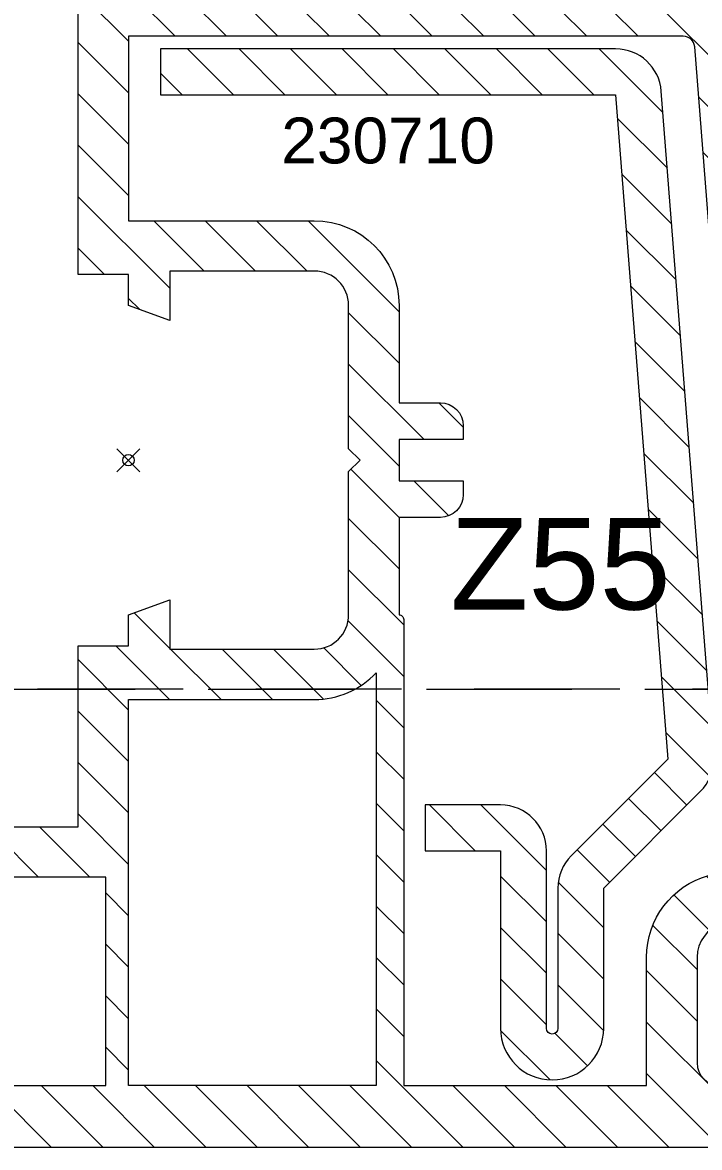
# Model space of a CAD drawing. Header units: millimetres. Extents: x -20000 to 230000, y -17405 to 24510.
# Drawn here: x 44840.07 to 44869.61, y -16082.07 to -16032.97 of the extents above; entities that cross this region are included whole.
import ezdxf

# ---------------------------------------------------------------- set-up
doc = ezdxf.new("R2010")
doc.units = ezdxf.units.MM
doc.header["$PDMODE"] = 35
doc.header["$PDSIZE"] = 0.5
doc.linetypes.add('CACHE', pattern=[9.524999999999999, 6.35, -3.175])
doc.layers.get('0').update_dxf_attribs({"lineweight": 13})
doc.layers.add('0 - Invisible', color=43, linetype='Continuous', lineweight=0, plot=False)
for name, color, linetype, lineweight in [('1 - Acier', 160, 'Continuous', 13), ('1 - INTERROMPU', 253, 'CACHE', 13), ('1 - PVC', 7, 'Continuous', 13)]:
    doc.layers.add(name, color=color, linetype=linetype, lineweight=lineweight)
doc.styles.get("Standard").update_dxf_attribs({"font": 'ARIALUNI.TTF'})

# ---------------------------------------------------------------- blocks, each defined once
blk = doc.blocks.new('Rehau - Renfort 230710')
at = {"layer": '1 - Acier'}
h = blk.add_hatch(dxfattribs=at)
h.set_pattern_fill('ANSI31', color=256, scale=0.5, style=0)
h.set_pattern_definition([(45, (0, 0), (-1.122532015133644, 1.122532015133644), [])])
h.paths.add_polyline_path([(13.32000033283475, -0.957883839131682), (17.53421389520918, -5.172097401504288, 0.198912367379658), (18.94842745758251, -5.757883839131409), (25.07000033283657, -5.757883839131409, -0.4142135623730951), (25.32000033283657, -6.007883839131409, -0.4142135623730951), (25.07000033283657, -6.257883839131409), (17.32000033283657, -6.257883839131409, 0.4142135623730951), (15.32000033283657, -8.25788383913141), (15.32000033283657, -11.54213030334813), (17.32000033283657, -11.54213030334813), (17.32000033283657, -8.25788383913141), (25.07000033283657, -8.25788383913141, 0.4142135623730951), (27.32000033283657, -6.007883839131409, 0.4142135623730951), (25.07000033283657, -3.757883839131409), (18.94842745758251, -3.75788383913141), (14.73421389520809, 0.4563297232411969, 0.198912367379658), (13.32000033283475, 1.042116160868318, 0.0196374777712513), (13.16308214138007, 1.035950828335444), (-15.83691785862175, -1.246398669579321, 0.3913924554629739), (-17.67999966716525, -3.240233337045083), (-17.67999966716525, -23.09155236980678), (-15.67999966716525, -23.09155236980678), (-15.67999966716525, -3.240233337045083)])
blk.add_lwpolyline([(13.16308214138007, 1.035950828335444), (-15.83691785862175, -1.246398669579321, 0.391392455462974), (-17.67999966716525, -3.240233337045083), (-17.67999966716525, -23.09155236980678), (-15.67999966716525, -23.09155236980678), (-15.67999966716525, -3.240233337045083), (13.32000033283475, -0.9578838391316822), (17.53421389520918, -5.172097401504288, 0.198912367379658), (18.94842745758251, -5.757883839131409), (25.07000033283657, -5.757883839131409, -0.414213562373095), (25.32000033283657, -6.007883839131409, -0.414213562373095), (25.07000033283657, -6.257883839131409), (17.32000033283657, -6.257883839131409, 0.414213562373095), (15.32000033283657, -8.25788383913141), (15.32000033283657, -11.54213030334813), (17.32000033283657, -11.54213030334813), (17.32000033283657, -8.25788383913141), (25.07000033283657, -8.25788383913141, 0.414213562373095), (27.32000033283657, -6.007883839131409, 0.414213562373095), (25.07000033283657, -3.757883839131409), (18.94842745758251, -3.757883839131409), (14.73421389520809, 0.4563297232411969, 0.198912367379658), (13.32000033283475, 1.042116160868318, 0.0196374777712513)], format="xyb", close=True, dxfattribs=at)
blk = doc.blocks.new('Rehau - Gamme Performance - Z55')
at = {"layer": '1 - PVC'}
h = blk.add_hatch(dxfattribs=at)
h.set_pattern_fill('ANSI31', color=256, scale=0.5, angle=90, style=0)
h.set_pattern_definition([(225, (0, 0), (-1.122532015133644, 1.122532015133644), [])])
edge = h.paths.add_edge_path(flags=16)
edge.add_line((-65.87251832466427, 51.19881142177838), (-65.47091301459295, 49.70000000000073))
edge.add_line((-65.47091301459295, 49.70000000000073), (-56, 49.70000000000073))
edge.add_line((-56, 49.70000000000073), (-56, 57.29999999999927))
edge.add_line((-56, 57.29999999999927), (-69.57885222706682, 57.29999999999928))
edge.add_line((-69.57885222706682, 57.29999999999928), (-70.677443916029, 53.19999999999892))
edge.add_line((-70.677443916029, 53.19999999999892), (-68.48051805564319, 53.19999999999892))
edge.add_arc((-68.48051805564319, 50.50000000000004), 2.69999999999888, 15.000000000040075, 90, ccw=False)
h.paths.add_polyline_path([(-27.20000000352593, 57.30000000000109), (-27.20000000352593, 49.70000000000073), (-55, 49.70000000000073), (-55, 57.30000000000109)], flags=16)
edge = h.paths.add_edge_path()
edge.add_line((-52.29999999999563, 5.000000000000004), (-54.5, 5.000000000000004))
edge.add_arc((-54.5, 4.500000000000004), 0.5, 90, 180)
edge.add_line((-55, 4.500000000000004), (-55, 1.000000000000004))
edge.add_arc((-54, 1.000000000000003), 1, 180, 270)
edge.add_line((-54, 3.306546357697854e-15), (-2, 1.224646799147351e-16))
edge.add_arc((-2, 2), 2, 270, 360)
edge.add_line((1.224646799147353e-16, 2), (8.572527594031472e-16, 14))
edge.add_line((8.572527594031472e-16, 14), (-3.005255888325336, 14))
edge.add_arc((-3.005255888324402, 13.80000000000172), 0.1999999999982798, 90.00000000026766, 165.00000000006)
edge.add_line((-3.198441053580608, 13.85176380902158), (-3.493185165250906, 12.75176380902121))
edge.add_arc((-3.299999999994521, 12.69999999999905), 0.1999999999990494, 164.9999999994347, 269.9999999996813)
edge.add_line((-3.299999999995634, 12.5), (-2.299999999995634, 12.5))
edge.add_arc((-2.299999999998362, 12.20000000000164), 0.2999999999983629, -5.210836206970271e-10, 89.99999999947892, ccw=False)
edge.add_line((-1.999999999999999, 12.19999999999891), (-1.999999999999999, 9.5))
edge.add_arc((-2.499999999999502, 9.499999999999503), 0.4999999999995028, -90.00000000005701, 5.701394911739044e-11, ccw=False)
edge.add_line((-2.5, 9), (-6.519481944349536, 9))
edge.add_arc((-6.519481944348197, 9.499999999998188), 0.4999999999981881, 194.9999999998352, 269.99999999984664, ccw=False)
edge.add_line((-7.002444857491354, 9.370590477448786), (-7.739777747883635, 12.12235428646818))
edge.add_arc((-7.449999999996928, 12.19999999999979), 0.3000000000002084, 90.0000000000307, 195.0000000001583, ccw=False)
edge.add_line((-7.449999999997089, 12.5), (-6.699999999997089, 12.5))
edge.add_arc((-6.699999999998201, 12.69999999999905), 0.1999999999990489, 270.0000000003186, 375.0000000005654)
edge.add_line((-6.506814834741816, 12.75176380902121), (-6.801558946412114, 13.85176380902158))
edge.add_arc((-6.994744111668309, 13.80000000000173), 0.1999999999982653, 14.99999999993691, 89.99999999973564)
edge.add_line((-6.994744111667386, 14), (-20.00000000352884, 14))
edge.add_line((-20.00000000352884, 14), (-20.00000000352884, 21.89999999999964))
edge.add_line((-20.00000000352884, 21.89999999999964), (-22.20000000352593, 21.89999999999964))
edge.add_line((-22.20000000352593, 21.89999999999964), (-22.20000000352593, 23.24485357832054))
edge.add_line((-22.20000000352593, 23.24485357832054), (-24.00000000352884, 23.89999999999964))
edge.add_line((-24.00000000352884, 23.89999999999964), (-24.00000000352884, 21.75))
edge.add_line((-24.00000000352884, 21.75), (-30.30000000352447, 21.75))
edge.add_arc((-30.30000000352447, 23.25), 1.5, 180, 270, ccw=False)
edge.add_line((-31.80000000352447, 23.25), (-31.80000000352447, 29.5))
edge.add_line((-31.80000000352447, 29.5), (-32.30000000352447, 30))
edge.add_line((-32.30000000352447, 30), (-31.80000000352447, 30.5))
edge.add_line((-31.80000000352447, 30.5), (-31.80000000352447, 36.75))
edge.add_arc((-30.30000000352447, 36.75), 1.5, 90, 180, ccw=False)
edge.add_line((-30.30000000352447, 38.25), (-24.00000000352884, 38.25))
edge.add_line((-24.00000000352884, 38.25), (-24.00000000352884, 36.10000000000036))
edge.add_line((-24.00000000352884, 36.10000000000036), (-22.20000000352593, 36.75514642167946))
edge.add_line((-22.20000000352593, 36.75514642167946), (-22.20000000352593, 38.10000000000036))
edge.add_line((-22.20000000352593, 38.10000000000036), (-20.00000000352884, 38.10000000000036))
edge.add_line((-20.00000000352884, 38.10000000000036), (-20.00000000352884, 51.70000000000073))
edge.add_line((-20.00000000352884, 51.70000000000073), (-21.00000000352884, 51.70000000000073))
edge.add_line((-21.00000000352884, 51.70000000000073), (-21.00000000352884, 50.70000000000073))
edge.add_line((-21.00000000352884, 50.70000000000073), (-25.00000000352884, 50.70000000000073))
edge.add_line((-25.00000000352884, 50.70000000000073), (-25.00000000352884, 57))
edge.add_arc((-24.00000000352884, 57), 1, 90, 180, ccw=False)
edge.add_line((-24.00000000352884, 58), (-22.00000000352884, 58))
edge.add_line((-22.00000000352884, 58), (-22.00000000352884, 57.5))
edge.add_line((-22.00000000352884, 57.5), (-20.50000000352884, 57.5))
edge.add_line((-20.50000000352884, 57.5), (-20.50000000352884, 59))
edge.add_arc((-21.50000000352884, 59), 1, 0, 90)
edge.add_line((-21.50000000352884, 60), (-30.00000000352884, 60))
edge.add_line((-30.00000000352884, 60), (-70.11598111865169, 60.00000000000001))
edge.add_arc((-70.1159811186501, 58.00000000000266), 1.999999999997343, 90.00000000004562, 165.0000000000639)
edge.add_line((-72.04783277122624, 58.51763809020486), (-75, 47.50000000000001))
edge.add_line((-75, 47.50000000000001), (-75, 46.00000000000001))
edge.add_line((-75, 46.00000000000001), (-71.99474411166739, 46.00000000000001))
edge.add_arc((-71.99474411166878, 46.19999999999825), 0.1999999999982407, 270.000000000399, 345.0000000006081)
edge.add_line((-71.80155894641211, 46.14823619098025), (-71.50681483474182, 47.24823619098243))
edge.add_arc((-71.69999999999817, 47.30000000000173), 0.1999999999982765, 345.0000000002252, 449.9999999996906)
edge.add_line((-71.69999999999709, 47.50000000000001), (-72.44999999999709, 47.50000000000001))
edge.add_arc((-72.44999999999695, 47.8000000000002), 0.3000000000001961, 164.9999999998384, 269.9999999999729, ccw=False)
edge.add_line((-72.73977774788364, 47.87764571353183), (-72.00244485749863, 50.62940952255122))
edge.add_arc((-71.5194819443508, 50.49999999999819), 0.5000000000036422, 89.9999999998551, 164.9999999999016, ccw=False)
edge.add_line((-71.51948194434954, 51.00000000000183), (-68.48051805564319, 51.00000000000001))
edge.add_arc((-68.48051805564357, 50.50000000000242), 0.4999999999975842, 14.99999999999801, 89.99999999995612, ccw=False)
edge.add_line((-67.99755514250137, 50.62940952255304), (-67.26022225210909, 47.87764571353183))
edge.add_arc((-67.5499999999955, 47.8), 0.2999999999999861, -90.00000000002439, 15.000000000212992, ccw=False)
edge.add_line((-67.54999999999563, 47.50000000000001), (-68.29999999999563, 47.50000000000001))
edge.add_arc((-68.2999999999979, 47.29999999999871), 0.200000000001296, 89.9999999993527, 194.9999999986473)
edge.add_line((-68.49318516525818, 47.24823619098243), (-68.19844105358061, 46.14823619098025))
edge.add_arc((-68.00525588832438, 46.19999999999768), 0.1999999999976693, 194.9999999992672, 269.9999999997273)
edge.add_line((-68.00525588832534, 46.00000000000001), (-65.5, 46.00000000000001))
edge.add_line((-65.5, 46.00000000000001), (-65.5, 47.50000000000001))
edge.add_line((-65.5, 47.50000000000001), (-50.22787593817338, 47.5))
edge.add_arc((-50.22787593817412, 46.50000000000196), 0.9999999999980389, -4.500000000040188, 89.99999999995771, ccw=False)
edge.add_line((-49.230958604443, 46.42154090427357), (-52, 11.23753400942223))
edge.add_line((-52, 11.23753400942224), (-55, 11.5))
edge.add_line((-55, 11.5), (-55, 9.000000000000004))
edge.add_line((-55, 9.000000000000004), (-51.50847331320983, 9.000000000000004))
edge.add_arc((-51.5084733132132, 14.00000000000103), 5.000000000001023, 270.0000000000385, 295.0000000000382)
edge.add_line((-49.39538200450625, 9.46846106481826), (-48.92550278250565, 9.687569344445368))
edge.add_arc((-48.41836086841914, 8.600000000007077), 1.199999999993857, 74.20892022657262, 115.0000000000137, ccw=False)
edge.add_arc((-48.5, 8.311321888265972), 1.499999999999998, 1.34718902700115e-11, 74.20892022657029, ccw=False)
edge.add_line((-47, 8.311321888266324), (-47, 3.70000000000073))
edge.add_arc((-48, 3.70000000000073), 1, -90, 0, ccw=False)
edge.add_line((-48, 2.700000000000731), (-52.29999999999563, 2.700000000000731))
edge.add_line((-52.29999999999563, 2.700000000000731), (-52.29999999999563, 5.000000000000004))
edge = h.paths.add_edge_path(flags=16)
edge.add_arc((-35.80000000352447, 28.5), 1, 180, 270)
edge.add_line((-35.80000000352447, 27.5), (-34.00000000352884, 27.5))
edge.add_line((-34.00000000352884, 27.5), (-34.00000000352884, 23.25))
edge.add_arc((-34.00000000352702, 23.05000000000109), 0.1999999999989086, 90.0000000005211, 180.0000000005211)
edge.add_line((-34.20000000352593, 23.04999999999928), (-34.20000000352593, 2.699999999998912))
edge.add_line((-34.20000000352593, 2.699999999998911), (-44.79999999999563, 2.699999999998911))
edge.add_line((-44.79999999999563, 2.699999999998911), (-44.79999999999563, 4.199999999998911))
edge.add_line((-44.79999999999563, 4.199999999998911), (-44.79999999999563, 5.800000000001094))
edge.add_line((-44.79999999999563, 5.800000000001094), (-44.79999999999563, 8.311321888266324))
edge.add_arc((-48.49999999999427, 8.311321888267054), 3.699999999998631, 359.9999999999887, 434.2089202265474)
edge.add_arc((-48.41836086841614, 8.599999999998895), 3.400000000002142, 74.20892022654432, 113.1443181339283)
edge.add_line((-49.75472569586418, 11.72636035158576), (-49.17440767002699, 19.10000000000037))
edge.add_line((-49.17440767002699, 19.10000000000037), (-46.89684091042, 48.03922954786503))
edge.add_arc((-46.39838224355474, 48.00000000000131), 0.4999999999986852, 90.00000000000807, 175.5000000000115, ccw=False)
edge.add_line((-46.39838224355481, 48.5), (-31.90000000353029, 48.5))
edge.add_line((-31.90000000353029, 48.5), (-22.20000000352593, 48.5))
edge.add_line((-22.20000000352593, 48.5), (-22.20000000352593, 40.44999999999891))
edge.add_line((-22.20000000352593, 40.44999999999891), (-30.30000000352447, 40.44999999999891))
edge.add_arc((-30.30000000352732, 36.74999999999739), 3.700000000001523, 89.99999999995588, 179.9999999999595)
edge.add_line((-34.00000000352884, 36.75), (-34.00000000352884, 32.5))
edge.add_line((-34.00000000352884, 32.5), (-35.80000000352447, 32.5))
edge.add_arc((-35.80000000352447, 31.5), 1, 90, 179.9999999999998)
edge.add_line((-36.80000000352447, 31.5), (-36.80000000352447, 30.89999999999964))
edge.add_line((-36.80000000352447, 30.89999999999964), (-34.00000000352884, 30.89999999999964))
edge.add_line((-34.00000000352884, 30.89999999999964), (-34.00000000352884, 29.10000000000037))
edge.add_line((-34.00000000352884, 29.10000000000037), (-36.80000000352447, 29.10000000000037))
edge.add_line((-36.80000000352447, 29.10000000000037), (-36.80000000352447, 28.5))
edge = h.paths.add_edge_path(flags=16)
edge.add_line((-22.20000000352593, 2.69999999999891), (-22.20000000352593, 19.54999999999927))
edge.add_line((-22.20000000352593, 19.54999999999927), (-30.30000000352447, 19.54999999999928))
edge.add_arc((-30.30000000352655, 23.2500000000047), 3.700000000005421, 223.1362588713335, 270.0000000000321, ccw=False)
edge.add_line((-33.00000000352884, 20.72017787186451), (-33.00000000352884, 2.699999999998912))
edge.add_line((-33.00000000352884, 2.699999999998911), (-22.20000000352593, 2.69999999999891))
h.paths.add_polyline_path([(-13, 11.79999999999927), (-13, 2.699999999998909), (-21.20000000352593, 2.69999999999891), (-21.20000000352593, 11.79999999999927)], flags=16)
edge = h.paths.add_edge_path(flags=16)
edge.add_arc((-6.519481944347775, 9.499999999998549), 2.699999999999276, 194.9999999999267, 269.99999999996265, ccw=False)
edge.add_line((-9.127481675328454, 8.801188578225265), (-9.931010774045717, 11.79999999999927))
edge.add_line((-9.931010774045717, 11.79999999999927), (-12, 11.79999999999927))
edge.add_line((-12, 11.79999999999927), (-12, 2.699999999998909))
edge.add_line((-12, 2.699999999998909), (-2.69999999999709, 2.699999999998909))
edge.add_line((-2.69999999999709, 2.699999999998909), (-2.699999999997089, 6.799999999999272))
edge.add_line((-2.699999999997089, 6.799999999999272), (-6.519481944349536, 6.799999999999272))
at = {"layer": '0 - Invisible'}
blk.add_point((-22.19000000000232, 29.99500000000262), dxfattribs=at)
at = {"layer": '1 - PVC', "linetype": 'ByBlock', "flags": 128}
for points in [[(-54, 3.306546357697854e-15), (-2, 1.224646799147353e-16, 0.414213562373095)], [(-6.994744111667386, 14), (-20.00000000352884, 14), (-20.00000000352884, 21.89999999999964), (-22.20000000352593, 21.89999999999964), (-22.20000000352593, 23.24485357832054), (-24.00000000352884, 23.89999999999964), (-24.00000000352884, 21.75), (-30.30000000352447, 21.75, -0.414213562373095), (-31.80000000352447, 23.25), (-31.80000000352447, 29.5), (-32.30000000352447, 30), (-31.80000000352447, 30.5), (-31.80000000352447, 36.75, -0.414213562373095), (-30.30000000352447, 38.25), (-24.00000000352884, 38.25), (-24.00000000352884, 36.10000000000036), (-22.20000000352593, 36.75514642167946), (-22.20000000352593, 38.10000000000036), (-20.00000000352884, 38.10000000000036), (-20.00000000352884, 51.70000000000073)], [(-48.0918043421043, 9.754712446941998, -0.3356092712833857), (-47, 8.311321888266324), (-47, 3.70000000000073, -0.414213562373095), (-48, 2.700000000000731)], [(-49.17440767002699, 19.10000000000037), (-46.89684091042, 48.03922954786503, -0.3913924554631052), (-46.39838224355481, 48.5), (-31.90000000353029, 48.5), (-22.20000000352593, 48.5), (-22.20000000352593, 40.44999999999891), (-30.30000000352447, 40.44999999999891, 0.4142135623731134), (-34.00000000352884, 36.75), (-34.00000000352884, 32.5), (-35.80000000352447, 32.5, 0.414213562373095), (-36.80000000352447, 31.5), (-36.80000000352447, 30.89999999999964), (-34.00000000352884, 30.89999999999964), (-34.00000000352884, 29.10000000000037), (-36.80000000352447, 29.10000000000037), (-36.80000000352447, 28.5, 0.414213562373095), (-35.80000000352447, 27.5), (-34.00000000352884, 27.5), (-34.00000000352884, 23.25, 0.414213562373095), (-34.20000000352593, 23.04999999999928), (-34.20000000352593, 2.699999999998911), (-44.79999999999563, 2.699999999998911), (-44.79999999999563, 4.199999999998911), (-44.79999999999563, 5.800000000001094), (-44.79999999999563, 8.311321888266324, 0.335609271283394), (-47.49311737718381, 11.87168526633286, 0.1715412382788157)]]:
    blk.add_lwpolyline(points, format="xyb", dxfattribs=at)
blk.add_lwpolyline([(-22.20000000352593, 2.69999999999891), (-22.20000000352593, 19.54999999999927), (-30.30000000352447, 19.54999999999928, -0.2073801119521994), (-33.00000000352884, 20.72017787186451), (-33.00000000352884, 2.699999999998911)], format="xyb", close=True, dxfattribs=at)
at = {"layer": '1 - PVC', "linetype": 'ByBlock'}
blk.add_lwpolyline([(-13, 11.79999999999927), (-13, 2.699999999998909), (-21.20000000352593, 2.69999999999891), (-21.20000000352593, 11.79999999999927)], close=True, dxfattribs=at)
blk = doc.blocks.new('*U458')
at = {"xscale": -1, "rotation": 359.9999999999991}
blk.add_blockref('Rehau - Gamme Performance - Z55', (-8.000000000000275, -16.99999999999987), dxfattribs=at)
at = {"rotation": 269.9999999999991}
blk.add_blockref('Rehau - Renfort 230710', (38.68499985238326, 13.27000033283485), dxfattribs=at)
for s, insert, char_height, attachment_point in [('230710', (25.51910699895279, 27.9500000000002), 2, 2), ('Z55', (33.03975328692481, 8.449999999996553), 4, 5)]:
    blk.add_mtext(s, dxfattribs=dict(insert=insert, char_height=char_height, attachment_point=attachment_point))
blk = doc.blocks.new('Rehau - M86')
at = {"layer": '1 - PVC', "linetype": 'ByBlock'}
h = blk.add_hatch(dxfattribs=at)
h.set_pattern_fill('ANSI31', color=256, scale=0.5, style=0)
h.set_pattern_definition([(225, (-60, 0), (-1.122532015133644, 1.122532015133644), [])])
h.paths.add_polyline_path([(-46, 39.99474411166739), (-46, 36.00525588833261)], flags=17)
edge = h.paths.add_edge_path()
edge.add_ellipse((-1, -22), major_axis=(-0.7071067811921241, 0.707106781192124), ratio=0.9999999999842275, start_angle=134.9999999995482, end_angle=225.0000000004518, ccw=False)
edge.add_line((-1, -23), (-4.5, -23))
edge.add_ellipse((-4.5, -22.5), major_axis=(0.3535533905960619, 0.3535533905960619), ratio=0.9999999999842277, start_angle=134.9999999995482, end_angle=225.0000000004518, ccw=False)
edge.add_line((-5, -22.5), (-5, -20.29999999998836))
edge.add_line((-5, -20.29999999998836), (-2.69999999999709, -20.29999999998836))
edge.add_line((-2.69999999999709, -20.29999999998836), (-2.69999999999709, -16))
edge.add_ellipse((-3.69999999999709, -16), major_axis=(-0.7071067811882469, 0.707106781188247), ratio=0.999999999995193, start_angle=225.0000000001377, end_angle=314.9999999998623)
edge.add_line((-3.69999999999709, -15), (-8.311321888264501, -15))
edge.add_ellipse((-8.311321888264501, -16.5), major_axis=(-1.060660171791118, 1.060660171791119), ratio=0.999999999969725, start_angle=-45.00000000086733, end_angle=29.20892022759186)
edge.add_ellipse((-8.60000000000582, -16.41836086841067), major_axis=(0.8485281374378648, 0.8485281374378648), ratio=0.9999999999931847, start_angle=119.2089202271459, end_angle=160.0000000005443)
edge.add_line((-9.687569344445365, -16.92550278251292), (-9.468461064810981, -17.39538200449897))
edge.add_ellipse((-14, -19.50847331323894), major_axis=(3.53553390594986, 3.535533905949862), ratio=0.9999999999882672, start_angle=314.9999999996639, end_angle=340.0000000001348, ccw=False)
edge.add_line((-9, -19.50847331323894), (-9, -23))
edge.add_line((-9, -23), (-11.5, -23))
edge.add_line((-11.5, -23), (-11.18885338104155, -19.44357787136687))
edge.add_ellipse((-11.68695073008712, -19.40000000002328), major_axis=(0.3535533906137379, 0.3535533906137379), ratio=0.9999999998880984, start_angle=310.0000000002922, end_angle=405.0000000032057)
edge.add_line((-11.68695073008712, -18.90000000002328), (-25.21435921922966, -18.90000000002328))
edge.add_line((-25.21435921922966, -18.90000000002328), (-29.67437256508856, -18.5489893372287))
edge.add_line((-29.67437256508856, -18.5489893372287), (-30, -18.22336190228816))
edge.add_line((-30, -18.22336190228816), (-30.2781121028238, -18.50147400511196))
edge.add_line((-30.2781121028238, -18.50147400511196), (-46.42154090426629, -17.23095860442845))
edge.add_ellipse((-46.5, -18.22787593817338), major_axis=(0.7071067811943448, 0.7071067811943447), ratio=0.9999999999894165, start_angle=40.50000000001775, end_angle=134.9999999996968)
edge.add_line((-47.5, -18.22787593817338), (-47.5, -33.5))
edge.add_line((-47.5, -33.5), (-46, -33.5))
edge.add_line((-46, -33.5), (-46, -36.00525588833261))
edge.add_ellipse((-46.19999999999709, -36.00525588833261), major_axis=(-0.14142135623391, 0.1414213562339099), ratio=0.9999999998541926, start_angle=149.9999999951642, end_angle=225.0000000041771, ccw=False)
edge.add_line((-46.14823619098752, -36.19844105356606), (-47.24823619097879, -36.49318516528001))
edge.add_ellipse((-47.30000000000291, -36.29999999998836), major_axis=(0.1414213572516711, 0.1414213572516712), ratio=0.9999999973398075, start_angle=225.0000000762089, end_angle=240.00000006449142, ccw=False)
edge.add_ellipse((-47.30000000000291, -36.29999999998836), major_axis=(-0.1414213562423681, 0.1414213562423681), ratio=0.9999999999721166, start_angle=45.00000000079882, end_angle=134.9999999992012, ccw=False)
edge.add_line((-47.5, -36.29999999998836), (-47.5, -35.54999999998836))
edge.add_ellipse((-47.80000000000291, -35.54999999998836), major_axis=(0.2121320343639514, 0.2121320343639513), ratio=0.999999999920783, start_angle=314.9999999977306, end_angle=420.0000000006506)
edge.add_line((-47.87764571352454, -35.26022225210909), (-50.62940952254576, -35.99755514250137))
edge.add_ellipse((-50.5, -36.48051805567229), major_axis=(-0.3535533906139314, 0.3535533906139315), ratio=0.9999999999108365, start_angle=-30.00000000360394, end_angle=45.00000000255434)
edge.add_line((-51, -36.48051805567229), (-51, -39.51948194432771))
edge.add_ellipse((-50.5, -39.51948194432771), major_axis=(0.3535533906139314, 0.3535533906139314), ratio=0.9999999999108365, start_angle=134.9999999974457, end_angle=210.0000000036039)
edge.add_line((-50.62940952254576, -40.00244485749863), (-47.87764571352454, -40.73977774789091))
edge.add_ellipse((-47.80000000000291, -40.45000000001164), major_axis=(-0.2121320343639513, 0.2121320343639513), ratio=0.9999999999207831, start_angle=119.9999999993494, end_angle=225.0000000022694)
edge.add_line((-47.5, -40.45000000001164), (-47.5, -39.70000000001164))
edge.add_ellipse((-47.30000000000291, -39.70000000001164), major_axis=(0.1414213562524884, 0.1414213562524884), ratio=0.9999999999344461, start_angle=30.00000000313389, end_angle=134.999999998122, ccw=False)
edge.add_line((-47.24823619097879, -39.50681483471999), (-46.14823619098752, -39.80155894643394))
edge.add_ellipse((-46.19999999999709, -39.99474411166739), major_axis=(0.14142135623391, 0.14142135623391), ratio=0.9999999998541926, start_angle=314.9999999958229, end_angle=390.0000000048358, ccw=False)
edge.add_line((-46, -39.99474411166739), (-46, -43))
edge.add_line((-46, -43), (-47.5, -43))
edge.add_line((-47.5, -43), (-58.51763809019758, -40.04783277120441))
edge.add_ellipse((-58, -38.11598111863714), major_axis=(1.414213562388066, 1.414213562388067), ratio=0.9999999999619825, start_angle=134.9999999989109, end_angle=210.0000000010692, ccw=False)
edge.add_line((-60, -38.11598111863714), (-60, 38.11598111863714))
edge.add_ellipse((-58, 38.11598111863714), major_axis=(-1.414213562388067, 1.414213562388067), ratio=0.9999999999619822, start_angle=-30.000000001069225, end_angle=45.00000000108912, ccw=False)
edge.add_line((-58.51763809019758, 40.04783277120441), (-47.5, 43))
edge.add_line((-47.5, 43), (-46, 43))
edge.add_line((-46, 43), (-46, 39.99474411166739))
edge.add_ellipse((-46.19999999999709, 39.99474411166739), major_axis=(-0.141421356234328, 0.1414213562343279), ratio=0.9999999998736887, start_angle=149.9999999996747, end_angle=225.0000000036186, ccw=False)
edge.add_line((-46.14823619097297, 39.80155894643394), (-47.24823619097879, 39.50681483471999))
edge.add_ellipse((-47.30000000000291, 39.70000000001164), major_axis=(-0.1414213562524884, 0.1414213562524884), ratio=0.9999999999344462, start_angle=45.00000000187788, end_angle=149.9999999968662, ccw=False)
edge.add_line((-47.5, 39.70000000001164), (-47.5, 40.45000000001164))
edge.add_ellipse((-47.80000000000291, 40.45000000001164), major_axis=(0.2121320343639514, 0.2121320343639513), ratio=0.999999999920783, start_angle=314.9999999977306, end_angle=420.0000000006506)
edge.add_line((-47.87764571352454, 40.73977774789091), (-50.62940952254576, 40.00244485749863))
edge.add_ellipse((-50.5, 39.51948194432771), major_axis=(-0.3535533906139314, 0.3535533906139315), ratio=0.9999999999108365, start_angle=-30.00000000360394, end_angle=45.00000000255434)
edge.add_line((-51, 39.51948194432771), (-51, 36.48051805567229))
edge.add_ellipse((-50.5, 36.48051805567229), major_axis=(0.3535533906139314, 0.3535533906139314), ratio=0.9999999999108365, start_angle=134.9999999974457, end_angle=210.0000000036039)
edge.add_line((-50.62940952254576, 35.99755514250137), (-47.87764571352454, 35.26022225210909))
edge.add_ellipse((-47.80000000000291, 35.54999999998836), major_axis=(-0.2121320343639513, 0.2121320343639513), ratio=0.9999999999207831, start_angle=119.9999999993494, end_angle=225.0000000022694)
edge.add_line((-47.5, 35.54999999998836), (-47.5, 36.29999999998836))
edge.add_ellipse((-47.30000000000291, 36.29999999998836), major_axis=(-0.1414213562493122, 0.1414213562493121), ratio=0.9999999999975793, start_angle=-59.999999998552596, end_angle=45.00000000006929, ccw=False)
edge.add_line((-47.24823619097879, 36.49318516528001), (-46.14823619097297, 36.19844105356606))
edge.add_ellipse((-46.19999999999709, 36.00525588833261), major_axis=(0.141421356234328, 0.141421356234328), ratio=0.9999999998736885, start_angle=314.99999999638146, end_angle=390.0000000003254, ccw=False)
edge.add_line((-46, 36.00525588833261), (-46, 33.5))
edge.add_line((-46, 33.5), (-47.5, 33.5))
edge.add_line((-47.5, 33.5), (-47.5, 18.22787593817338))
edge.add_ellipse((-46.5, 18.22787593817338), major_axis=(-0.7071067811943446, 0.7071067811943447), ratio=0.9999999999894165, start_angle=45.0000000003032, end_angle=139.4999999999822)
edge.add_line((-46.42154090426629, 17.23095860442845), (-30.2781121028238, 18.50147400511196))
edge.add_line((-30.2781121028238, 18.50147400511196), (-30, 18.22336190228816))
edge.add_line((-30, 18.22336190228816), (-29.67437256508856, 18.5489893372287))
edge.add_line((-29.67437256508856, 18.5489893372287), (-25.21435921921511, 18.90000000002328))
edge.add_line((-25.21435921921511, 18.90000000002328), (-11.68695073008712, 18.90000000002328))
edge.add_ellipse((-11.68695073008712, 19.40000000002328), major_axis=(-0.3535533906133073, 0.3535533906133074), ratio=0.9999999999172023, start_angle=134.999999997628, end_angle=229.9999999987414)
edge.add_line((-11.188853381027, 19.44357787136687), (-11.5, 23))
edge.add_line((-11.5, 23), (-9, 23))
edge.add_line((-9, 23), (-9, 19.50847331323894))
edge.add_ellipse((-14, 19.50847331323894), major_axis=(-3.535533905949861, 3.53553390594986), ratio=0.9999999999882674, start_angle=199.9999999998652, end_angle=225.0000000003361, ccw=False)
edge.add_line((-9.468461064810981, 17.39538200449897), (-9.687569344445365, 16.92550278251292))
edge.add_ellipse((-8.60000000000582, 16.41836086841067), major_axis=(-0.8485281374378649, 0.8485281374378649), ratio=0.9999999999931846, start_angle=19.9999999994557, end_angle=60.79107977285408)
edge.add_ellipse((-8.311321888264501, 16.5), major_axis=(1.060660171791119, 1.060660171791119), ratio=0.999999999969725, start_angle=150.7910797724081, end_angle=225.0000000008673)
edge.add_line((-8.311321888264501, 15), (-3.69999999999709, 15))
edge.add_ellipse((-3.69999999999709, 16), major_axis=(0.7071067811882472, 0.7071067811882471), ratio=0.9999999999951927, start_angle=225.0000000001377, end_angle=314.9999999998623)
edge.add_line((-2.69999999999709, 16), (-2.69999999999709, 20.29999999998836))
edge.add_line((-2.69999999999709, 20.29999999998836), (-5, 20.29999999998836))
edge.add_line((-5, 20.29999999998836), (-5, 22.5))
edge.add_ellipse((-4.5, 22.5), major_axis=(-0.3535533905960621, 0.353553390596062), ratio=0.9999999999842275, start_angle=-45.00000000045179, end_angle=45.00000000045179, ccw=False)
edge.add_line((-4.5, 23), (-1, 23))
edge.add_ellipse((-1, 22), major_axis=(0.7071067811921238, 0.7071067811921239), ratio=0.9999999999842277, start_angle=314.99999999954815, end_angle=405.00000000045185, ccw=False)
edge.add_line((0, 22), (0, -22))
edge = h.paths.add_edge_path(flags=16)
edge.add_line((-2.69999999999709, 12.79999999998836), (-2.69999999999709, -12.79999999998836))
edge.add_line((-2.69999999999709, -12.79999999998836), (-4.19999999999709, -12.79999999998836))
edge.add_line((-4.19999999999709, -12.79999999998836), (-4.600000000005821, -12.79999999998836))
edge.add_line((-4.600000000005821, -12.79999999998836), (-4.600000000005821, -11.10929239919642))
edge.add_ellipse((-5.100000000005821, -11.10929239919642), major_axis=(0.3535533905960621, 0.353553390596062), ratio=0.9999999999842275, start_angle=314.9999999995482, end_angle=405.0000000004518)
edge.add_line((-5.100000000005821, -10.60929239919642), (-6.19999999999709, -10.60929239919642))
edge.add_line((-6.19999999999709, -10.60929239919642), (-6.19999999999709, -12.79999999998836))
edge.add_line((-6.19999999999709, -12.79999999998836), (-7.80000000000291, -12.79999999998836))
edge.add_line((-7.80000000000291, -12.79999999998836), (-7.80000000000291, -10.60929239919642))
edge.add_line((-7.80000000000291, -10.60929239919642), (-8.89999999999418, -10.60929239919642))
edge.add_ellipse((-8.89999999999418, -11.10929239919642), major_axis=(-0.3535533905960619, 0.3535533905960619), ratio=0.9999999999842277, start_angle=-45.00000000045184, end_angle=45.00000000045184)
edge.add_line((-9.39999999999418, -11.10929239919642), (-9.39999999999418, -12.96729565347778))
edge.add_ellipse((-8.30000000000291, -16.5), major_axis=(-2.616295090289926, 2.616295090289926), ratio=0.9999999997501818, start_angle=-27.70465537712132, end_angle=-10.41922157292278)
edge.add_line((-10.39999999999418, -13.45369075768394), (-10.39999999999418, -13.44591687317006))
edge.add_ellipse((-8.311321888264501, -16.5), major_axis=(2.616295090498981, 2.616295090498981), ratio=0.9999999999551596, start_angle=79.36810500502851, end_angle=119.2089202250607)
edge.add_ellipse((-8.60000000000582, -16.41836086841067), major_axis=(2.404163056184558, 2.404163056184558), ratio=0.9999999999801009, start_angle=119.2089202257699, end_angle=139.7515426134351)
edge.add_line((-11.98831512696052, -16.70000000001164), (-14.39999999999418, -16.70000000001164))
edge.add_line((-14.39999999999418, -16.70000000001164), (-14.39999999999418, -10.60929239919642))
edge.add_line((-14.39999999999418, -10.60929239919642), (-16, -10.60929239919642))
edge.add_line((-16, -10.60929239919642), (-16, -16.70000000001164))
edge.add_line((-16, -16.70000000001164), (-25.12792098381033, -16.70000000001164))
edge.add_line((-25.12792098381033, -16.70000000001164), (-26.64999999999418, -16.58020978351124))
edge.add_line((-26.64999999999418, -16.58020978351124), (-26.64999999999418, -13.95929239923134))
edge.add_ellipse((-30, -13.95929239923134), major_axis=(-2.36880771699234, 2.36880771699234), ratio=0.9999999999974665, start_angle=225.0000000000726, end_angle=314.9999999999274)
edge.add_ellipse((-30, -13.95929239923134), major_axis=(2.36880771699234, 2.36880771699234), ratio=0.9999999999974666, start_angle=45.00000000007257, end_angle=134.9999999999274)
edge.add_line((-33.35000000000582, -13.95929239923134), (-33.35000000000582, -16.05290834780317))
edge.add_line((-33.35000000000582, -16.05290834780317), (-48.03922954786685, -14.89684091042727))
edge.add_ellipse((-48, -14.39838224358391), major_axis=(0.3535533905894494, 0.3535533905894495), ratio=0.999999999973461, start_angle=134.9999999992397, end_angle=220.5000000002076, ccw=False)
edge.add_line((-48.5, -14.39838224358391), (-48.5, 14.39838224358391))
edge.add_ellipse((-48, 14.39838224358391), major_axis=(-0.3535533905894493, 0.3535533905894493), ratio=0.9999999999734612, start_angle=-40.50000000020759, end_angle=45.00000000076028, ccw=False)
edge.add_line((-48.03922954786685, 14.89684091042727), (-33.35000000000582, 16.05290834780317))
edge.add_line((-33.35000000000582, 16.05290834780317), (-33.35000000000582, 13.95929239923134))
edge.add_ellipse((-30, 13.95929239923134), major_axis=(-2.36880771699234, 2.36880771699234), ratio=0.9999999999974665, start_angle=45.00000000007257, end_angle=134.9999999999274)
edge.add_ellipse((-30, 13.95929239923134), major_axis=(2.36880771699234, 2.36880771699234), ratio=0.9999999999974666, start_angle=225.0000000000726, end_angle=314.9999999999274)
edge.add_line((-26.64999999999418, 13.95929239923134), (-26.64999999999418, 16.58020978351124))
edge.add_line((-26.64999999999418, 16.58020978351124), (-25.12792098379578, 16.70000000001164))
edge.add_line((-25.12792098379578, 16.70000000001164), (-16, 16.70000000001164))
edge.add_line((-16, 16.70000000001164), (-16, 10.60929239919642))
edge.add_line((-16, 10.60929239919642), (-14.39999999999418, 10.60929239919642))
edge.add_line((-14.39999999999418, 10.60929239919642), (-14.39999999999418, 16.70000000001164))
edge.add_line((-14.39999999999418, 16.70000000001164), (-11.98831512696052, 16.70000000001164))
edge.add_ellipse((-8.60000000000582, 16.41836086841067), major_axis=(-2.404163056184565, 2.404163056184565), ratio=0.9999999999800995, start_angle=40.24845738656494, end_angle=60.79107977423013)
edge.add_ellipse((-8.311321888264501, 16.5), major_axis=(-2.61629509049898, 2.61629509049898), ratio=0.9999999999551596, start_angle=60.79107977493928, end_angle=100.6318949949714)
edge.add_line((-10.39999999999418, 13.44591687317006), (-10.39999999999418, 13.45369075762574))
edge.add_ellipse((-8.30000000000291, 16.5), major_axis=(2.616295090405162, 2.616295090405162), ratio=0.9999999999488818, start_angle=190.4192215714094, end_angle=207.7046553724352)
edge.add_line((-9.39999999999418, 12.96729565347778), (-9.39999999999418, 11.10929239919642))
edge.add_ellipse((-8.89999999999418, 11.10929239919642), major_axis=(0.3535533905960621, 0.353553390596062), ratio=0.9999999999842275, start_angle=134.9999999995482, end_angle=225.0000000004518)
edge.add_line((-8.89999999999418, 10.60929239919642), (-7.80000000000291, 10.60929239919642))
edge.add_line((-7.80000000000291, 10.60929239919642), (-7.80000000000291, 12.79999999998836))
edge.add_line((-7.80000000000291, 12.79999999998836), (-6.19999999999709, 12.79999999998836))
edge.add_line((-6.19999999999709, 12.79999999998836), (-6.19999999999709, 10.60929239919642))
edge.add_line((-6.19999999999709, 10.60929239919642), (-5.100000000005821, 10.60929239919642))
edge.add_ellipse((-5.100000000005821, 11.10929239919642), major_axis=(-0.3535533905960619, 0.3535533905960619), ratio=0.9999999999842277, start_angle=134.9999999995482, end_angle=225.0000000004518)
edge.add_line((-4.600000000005821, 11.10929239919642), (-4.600000000005821, 12.79999999998836))
edge.add_line((-4.600000000005821, 12.79999999998836), (-4.19999999999709, 12.79999999998836))
edge.add_line((-4.19999999999709, 12.79999999998836), (-2.69999999999709, 12.79999999998836))
edge = h.paths.add_edge_path(flags=16)
edge.add_line((-28.25, 14.45929239923134), (-28.75, 13.95929239923134))
edge.add_line((-28.75, 13.95929239923134), (-28.30699953183648, 13.51629193103872))
edge.add_ellipse((-30, 13.95929239923134), major_axis=(1.237436867114472, 1.237436867114472), ratio=0.9999999999712863, start_angle=239.6635843831373, end_angle=300.33641561569965, ccw=False)
edge.add_line((-29.55699953183648, 12.26629193103872), (-30, 12.70929239923134))
edge.add_line((-30, 12.70929239923134), (-30.44300046816352, 12.26629193103872))
edge.add_ellipse((-30, 13.95929239923134), major_axis=(-1.237436867114472, 1.237436867114472), ratio=0.9999999999712861, start_angle=59.66358438430041, end_angle=120.3364156168627, ccw=False)
edge.add_line((-31.69300046816352, 13.51629193103872), (-31.25, 13.95929239923134))
edge.add_line((-31.25, 13.95929239923134), (-31.75, 14.45929239923134))
edge.add_line((-31.75, 14.45929239923134), (-31.75, 15.71663583285408))
edge.add_ellipse((-31.25, 15.71663583285408), major_axis=(0.3535533906229087, 0.3535533906229088), ratio=0.9999999999101233, start_angle=49.50000000256318, end_angle=134.9999999974252, ccw=False)
edge.add_line((-31.28922954786685, 16.21509449975565), (-30.82214247991215, 16.2518550492241))
edge.add_line((-30.82214247991215, 16.2518550492241), (-30.47284944205603, 15.84288544737501))
edge.add_ellipse((-30.16868705581874, 16.10266466671601), major_axis=(0.2828427124757077, 0.2828427124757077), ratio=0.9999999999774104, start_angle=175.5000000011237, end_angle=283.5000000021972)
edge.add_line((-29.82763099006843, 15.89366524084471), (-29.54661527001008, 16.35224121774081))
edge.add_line((-29.54661527001008, 16.35224121774081), (-28.78922954786685, 16.41184876678744))
edge.add_ellipse((-28.75, 15.91339009994408), major_axis=(-0.3535533905872667, 0.3535533905872666), ratio=0.9999999999868632, start_angle=225.0000000003764, end_angle=319.50000000017167, ccw=False)
edge.add_line((-28.25, 15.91339009994408), (-28.25, 14.45929239923134))
edge = h.paths.add_edge_path(flags=16)
edge.add_line((-28.30699953183648, -13.51629193103872), (-28.75, -13.95929239923134))
edge.add_line((-28.75, -13.95929239923134), (-28.25, -14.45929239923134))
edge.add_line((-28.25, -14.45929239923134), (-28.25, -15.91339009994408))
edge.add_ellipse((-28.75, -15.91339009994408), major_axis=(0.3535533905872667, 0.3535533905872668), ratio=0.999999999986863, start_angle=220.4999999998283, end_angle=314.99999999962364, ccw=False)
edge.add_line((-28.78922954786685, -16.41184876678744), (-29.54661527001008, -16.35224121774081))
edge.add_line((-29.54661527001008, -16.35224121774081), (-29.82763099006843, -15.89366524084471))
edge.add_ellipse((-30.16868705581874, -16.10266466671601), major_axis=(-0.2828427124757077, 0.2828427124757077), ratio=0.9999999999774103, start_angle=256.4999999978028, end_angle=364.4999999988763)
edge.add_line((-30.47284944205603, -15.84288544737501), (-30.82214247991215, -16.2518550492241))
edge.add_line((-30.82214247991215, -16.2518550492241), (-31.28922954786685, -16.21509449975565))
edge.add_ellipse((-31.25, -15.71663583285408), major_axis=(-0.3535533906229087, 0.3535533906229087), ratio=0.9999999999101236, start_angle=45.00000000257478, end_angle=130.4999999974369, ccw=False)
edge.add_line((-31.75, -15.71663583285408), (-31.75, -14.45929239923134))
edge.add_line((-31.75, -14.45929239923134), (-31.25, -13.95929239923134))
edge.add_line((-31.25, -13.95929239923134), (-31.69300046816352, -13.51629193103872))
edge.add_ellipse((-30, -13.95929239923134), major_axis=(1.237436867114472, 1.237436867114472), ratio=0.9999999999712863, start_angle=59.66358438313728, end_angle=120.3364156156996, ccw=False)
edge.add_line((-30.44300046816352, -12.26629193103872), (-30, -12.70929239923134))
edge.add_line((-30, -12.70929239923134), (-29.55699953183648, -12.26629193103872))
edge.add_ellipse((-30, -13.95929239923134), major_axis=(-1.237436867114472, 1.237436867114472), ratio=0.9999999999712861, start_angle=239.6635843843004, end_angle=300.33641561686267, ccw=False)
h.paths.add_polyline_path([(-49.69999999999709, 0.5), (-57.30000000000291, 0.5), (-57.30000000000291, 15.22540405637119), (-57.30000000000291, 23), (-49.69999999999709, 23)], flags=16)
edge = h.paths.add_edge_path(flags=16)
edge.add_line((-49.69999999999709, 24), (-57.30000000000291, 24))
edge.add_line((-57.30000000000291, 24), (-57.30000000000291, 37.57885222707409))
edge.add_line((-57.30000000000291, 37.57885222707409), (-53.19999999999709, 38.67744391603628))
edge.add_line((-53.19999999999709, 38.67744391603628), (-53.19999999999709, 36.48051805567229))
edge.add_ellipse((-50.5, 36.48051805567229), major_axis=(-1.909188309225151, 1.909188309225151), ratio=0.9999999999968202, start_angle=45.00000000009109, end_angle=120.0000000000855)
edge.add_line((-51.19881142178201, 33.87251832464244), (-49.69999999999709, 33.4709130146075))
edge.add_line((-49.69999999999709, 33.4709130146075), (-49.69999999999709, 24))
h.paths.add_polyline_path([(-49.69999999999709, -0.5), (-49.69999999999709, -23), (-57.30000000000291, -23), (-57.30000000000291, -15.22540405637119), (-57.30000000000291, -0.5)], flags=16)
edge = h.paths.add_edge_path(flags=16)
edge.add_line((-49.69999999999709, -24), (-49.69999999999709, -33.4709130146075))
edge.add_line((-49.69999999999709, -33.4709130146075), (-51.19881142178201, -33.87251832464244))
edge.add_ellipse((-50.5, -36.48051805567229), major_axis=(1.909188309225152, 1.909188309225152), ratio=0.9999999999968199, start_angle=59.99999999991445, end_angle=134.9999999999089)
edge.add_line((-53.19999999999709, -36.48051805567229), (-53.19999999999709, -38.67744391603628))
edge.add_line((-53.19999999999709, -38.67744391603628), (-57.30000000000291, -37.57885222707409))
edge.add_line((-57.30000000000291, -37.57885222707409), (-57.30000000000291, -24))
edge.add_line((-57.30000000000291, -24), (-49.69999999999709, -24))
blk = doc.blocks.new('*U454')
at = {"rotation": 270}
blk.add_blockref('Rehau - M86', (123, -4.225031457058368e-15), dxfattribs=at)

msp = doc.modelspace()

# ---------------------------------------------------------------- linework, layer by layer
at = {"layer": '1 - INTERROMPU'}
msp.add_line((44610.0398883314, -16062.07159325538), (45389.99991592819, -16062.07159325538), dxfattribs=at)
msp.add_lwpolyline([(44610.00004813601, -15962.07159325539), (44649.99995186399, -15962.07159325538), (44649.99990372798, -16002.07159325537), (45349.99995022219, -16002.07159325537), (45350.00000000001, -15962.07159325538), (45389.99999999999, -15962.07159325538), (45389.99981965616, -16062.07159325538), (44610, -16062.07159325538)], close=True, dxfattribs=at)

# ---------------------------------------------------------------- block references
for name, p in [('*U454', (44684.49995186399, -16065.07159325538)), ('*U458', (44830.49995186399, -16065.07159325538))]:
    msp.add_blockref(name, p)

doc.saveas('drawing.dxf')
